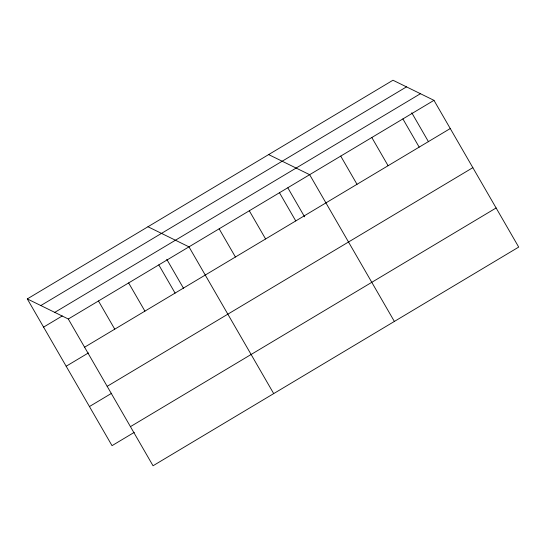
<?xml version="1.0" encoding="UTF-8"?>
<svg xmlns="http://www.w3.org/2000/svg" width="546" height="546" viewBox="0 0 546 546"><rect width="100%" height="100%" fill="white"/><g stroke="black" fill="none" stroke-linecap="round" stroke-linejoin="round"><path stroke-width="0.82" d="M27.3 298.915L392.97 80.235L433.974 100.341L518.7 247.085L153.03 465.765L68.305 319.014L27.3 298.915L112.026 445.659L134.289 432.343M40.834 305.548L406.504 86.869M54.771 312.38L420.447 93.707M43.584 327.115L62.258 315.95M68.305 319.014L433.974 100.341M84.582 347.215L450.259 128.542M66.168 366.236L88.432 352.921M107.173 386.336L472.843 167.656M89.442 406.545L111.705 393.229M130.439 426.644L496.116 207.965M268.646 154.586L309.643 174.686L394.369 321.437M147.973 226.754L188.977 246.853L273.696 393.598M411.766 112.783L428.494 141.762M402.893 118.926L419.178 147.127M371.812 137.51L388.09 165.711M340.731 156.101L357.009 184.302M287.851 187.858L304.586 216.837M279.477 192.731L295.761 220.932M249.31 210.77L265.595 238.971M219.144 228.815L235.422 257.016M166.762 259.295L183.497 288.274M158.804 264.892L175.089 293.093M128.638 282.937L144.922 311.138M98.471 300.976L114.756 329.177"/></g></svg>
